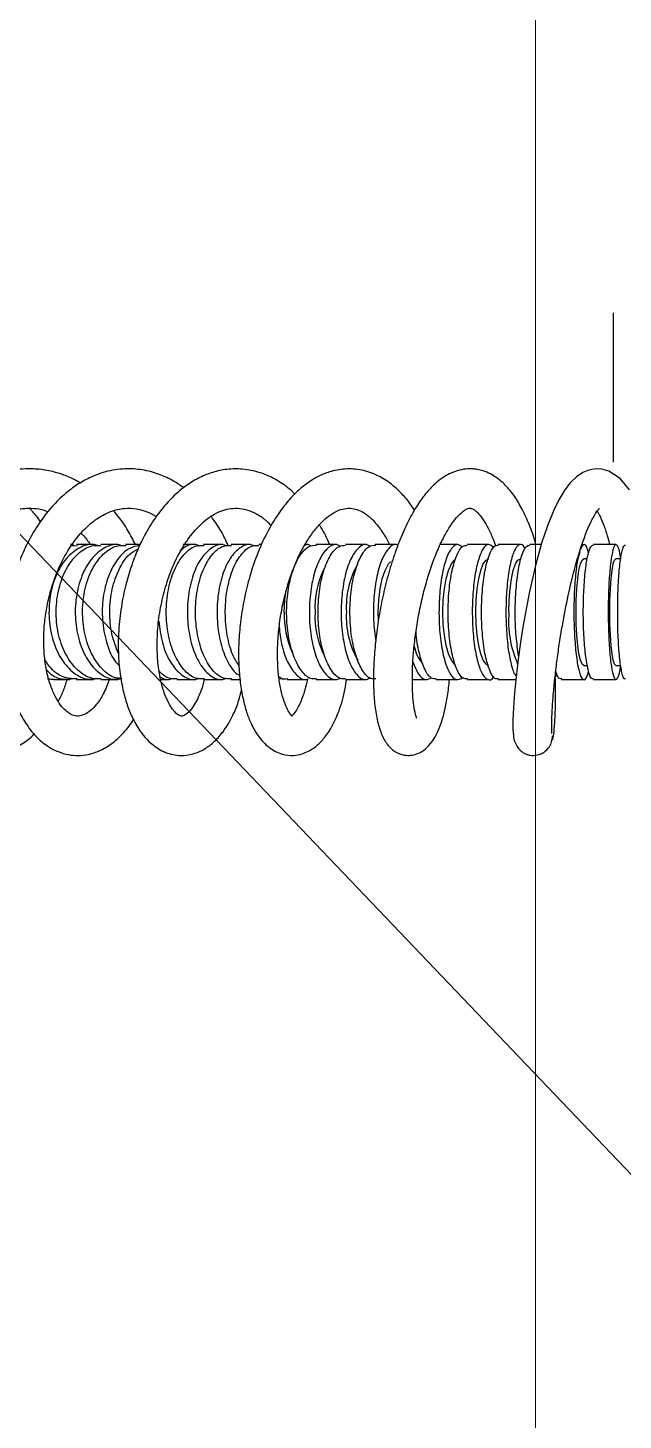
# Model space of a CAD drawing. Header units: millimetres. Extents: x 12325263 to 13848842, y -1463133 to 573208.
# Drawn here: x 12591118.4 to 12591198.1, y -825295.1 to -825108.6 of the extents above; entities that cross this region are included whole.
import ezdxf
from ezdxf.xclip import XClip

# ---------------------------------------------------------------- set-up
doc = ezdxf.new("R2010")
doc.units = ezdxf.units.MM
doc.header["$LTSCALE"] = 1000
doc.header["$XCLIPFRAME"] = 0
doc.linetypes.add('DOTE', pattern=[2.42, 2, -0.2, 0.02, -0.2])
for name, color, linetype in [('A-AXIS', 16, 'DOTE'), ('fur202301', 252, 'Continuous'), ('WALL', 5, 'Continuous'), ('WALL-SHATCH', 8, 'Continuous'), ('建筑-楼板开洞', 251, 'Continuous')]:
    doc.layers.add(name, color=color, linetype=linetype)

# ---------------------------------------------------------------- blocks, each defined once
blk = doc.blocks.new('adgshg13-A$C7F010FC0')
at = {"layer": 'WALL-SHATCH'}
h = blk.add_hatch(color=256, dxfattribs=at)
h.dxf.hatch_style = 1
h.paths.add_polyline_path([(-60384.17, -16880.9), (-763.16, 197.48), (12587.62, -13153.3), (12587.62, -157996.02), (-162964.85, -188820.43), (-171262.38, -180522.9), (-171262.38, -31310.9), (-150707.19, -10755.71), (-131860.08, -7980.9), (-99162.38, -7980.9), (-99162.38, -4980.9), (-76620.43, -4980.9), (-70107.65, -16880.9)], flags=16)
h.paths.add_polyline_path([(-60091.23, -16380.9), (-646.88, 646.88), (12987.62, -12987.62), (12987.62, -158331.9), (-163100.58, -189250.38), (-171662.38, -180688.59), (-171662.38, -31145.21), (-150777.9, -10260.73), (-131896.69, -7480.9), (-99562.38, -7480.9), (-99562.38, -4580.9), (-76365.55, -4580.9), (-69907.51, -16380.9)])
blk = doc.blocks.new('A$C4C7A72D3')
at = {"layer": 'WALL', "color": 1}
blk.add_blockref('adgshg13-A$C7F010FC0', (210433.01, 205503.57), dxfattribs=at)
blk = doc.blocks.new('qlzw')
at = {"layer": 'A-AXIS'}
blk.add_line((12457766.81, 979489.76), (12457766.81, 1082089.76), dxfattribs=at)
blk = doc.blocks.new('asdgag2019070515155847995')
for p, q in [((151.77, -300.17), (151.77, -303.2)), ((153.66, -299.53), (153.66, -300.17)), ((167.98, -300.17), (167.98, -299.52)), ((169.86, -303.2), (169.86, -300.17)), ((153.66, -304), (153.66, -304.46)), ((167.98, -304.46), (167.98, -303.99)), ((169.86, -307.47), (169.86, -304.46)), ((151.77, -310.17), (151.77, -311.72)), ((151.77, -312.96), (151.77, -315.94)), ((169.86, -315.94), (169.86, -313.49)), ((151.77, -317.17), (151.77, -320.11)), ((169.86, -320.11), (169.86, -317.17)), ((151.77, -321.34), (151.77, -323.69)), ((169.86, -324.25), (169.86, -321.34)), ((169.86, -327.48), (169.86, -325.47)), ((151.77, -329.55), (151.77, -332.39)), ((151.77, -333.58), (151.77, -336.39)), ((169.86, -336.39), (169.86, -333.58)), ((151.77, -337.55), (151.77, -340.32)), ((169.86, -340.32), (169.86, -337.55)), ((151.77, -341.47), (151.77, -341.87)), ((169.86, -344.19), (169.86, -341.47)), ((169.76, -345.25), (169.69, -344.89)), ((151.77, -347.61), (151.77, -347.99)), ((151.77, -349.1), (151.77, -351.73)), ((169.86, -351.73), (169.86, -350.54)), ((151.77, -352.81), (151.77, -355.38)), ((169.86, -355.38), (169.86, -352.81)), ((169.86, -372.38), (169.86, -370.11)), ((169.86, -375.49), (169.86, -373.3))]:
    blk.add_line(p, q)
at = {"color": 1}
for p, q in [((151.77, -356.44), (151.77, -358.11)), ((169.86, -358.95), (169.86, -356.44)), ((169.86, -361.16), (169.86, -359.99)), ((151.77, -363.98), (151.77, -365.85)), ((151.77, -366.83), (151.77, -369.16)), ((169.86, -369.16), (169.86, -366.83)), ((151.77, -370.12), (151.77, -372.38)), ((151.92, -373.06), (151.9, -372.28)), ((169.77, -376.26), (169.81, -375.84))]:
    blk.add_line(p, q, dxfattribs=at)
at = {"color": 1, "flags": 128}
blk.add_lwpolyline([(144.43, -298.35), (142.9, -299.59), (141.92, -301.11), (141.67, -302.05), (141.63, -302.81), (141.7, -303.4), (141.84, -303.93), (142.13, -304.62), (142.68, -305.44), (143.5, -306.3), (144.44, -307.03), (145.76, -307.83), (147.14, -308.5), (149.27, -309.35), (151.57, -310.12), (154.57, -310.95), (158.27, -311.79), (162.56, -312.59), (164.86, -312.95), (167.18, -313.27), (169.47, -313.54), (171.64, -313.74), (173.61, -313.89), (175.28, -313.96), (176.55, -313.96), (177.3, -313.91), (177.3, -313.91)], dxfattribs=at)
at = {"flags": 128}
for points in [[(160.82, -300.99), (159.22, -300.97), (157.71, -300.91), (156.35, -300.81), (155.22, -300.68), (154.37, -300.53), (153.84, -300.35), (153.66, -300.17)], [(167.98, -300.17), (167.8, -300.35), (167.27, -300.53), (166.41, -300.68), (165.28, -300.81), (163.92, -300.91), (162.41, -300.97), (160.82, -300.99)], [(160.82, -305.52), (159.22, -305.49), (157.71, -305.42), (156.35, -305.29), (155.22, -305.12), (154.37, -304.92), (153.84, -304.69), (153.66, -304.46)], [(167.98, -304.46), (167.8, -304.69), (167.27, -304.92), (166.41, -305.12), (165.28, -305.29), (163.92, -305.42), (162.41, -305.49), (160.82, -305.52)], [(160.82, -314.5), (159.22, -314.46), (157.71, -314.35), (156.35, -314.16), (155.22, -313.92), (154.37, -313.63), (153.84, -313.3), (153.66, -312.96)], [(160.82, -318.94), (159.22, -318.89), (157.71, -318.76), (156.35, -318.55), (155.22, -318.27), (154.37, -317.94), (153.84, -317.56), (153.66, -317.17)], [(167.98, -317.17), (167.8, -317.56), (167.27, -317.94), (166.41, -318.27), (165.28, -318.55), (163.92, -318.76), (162.41, -318.89), (160.82, -318.94)], [(160.82, -323.34), (159.22, -323.29), (157.71, -323.14), (156.35, -322.9), (155.22, -322.59), (154.37, -322.21), (153.84, -321.78), (153.78, -321.71)], [(167.87, -321.68), (167.8, -321.78), (167.27, -322.21), (166.41, -322.59), (165.28, -322.9), (163.92, -323.14), (162.41, -323.29), (160.82, -323.34)], [(161.84, -331.98), (160.82, -332), (159.22, -331.94), (157.71, -331.76), (156.35, -331.47), (155.22, -331.08), (154.37, -330.61), (154.07, -330.37)], [(160.82, -344.59), (159.22, -344.51), (158.06, -344.35)]]:
    blk.add_lwpolyline(points, dxfattribs=at)
for centre, radius, start, end in [((162.02, -300.38), 14.17, 265.1312, 293.9271), ((164.51, -322.37), 4.89, 280.14, 310.563), ((160.07, -324.92), 11.36, 240.126, 273.7684), ((161.46, -324.53), 11.75, 266.8463, 299.5486), ((160.22, -328.79), 11.68, 243.2059, 272.941), ((161.32, -328.27), 12.2, 267.6553, 295.7609), ((161.15, -332.16), 12.44, 268.4439, 294.0425)]:
    blk.add_arc(centre, radius, start, end)
for points, knots in [([(153.66, -299.54), (153.58, -299.55), (152.77, -299.64), (152, -299.88), (151.6, -300.23), (152.33, -300.58), (153.98, -300.88), (156.42, -301.1), (159.35, -301.22), (162.44, -301.21), (165.35, -301.09), (167.75, -300.87), (169.37, -300.56), (170.03, -300.22), (169.61, -299.87), (168.76, -299.63), (168.03, -299.54), (167.98, -299.54)], [0, 0, 0, 0, 0.008335, 0.084199, 0.160064, 0.235931, 0.311797, 0.387662, 0.463525, 0.539386, 0.615247, 0.691108, 0.766971, 0.842835, 0.918701, 0.994568, 1, 1, 1, 1]), ([(169.73, -298.9), (169.76, -298.96), (169.83, -299.14), (168.84, -299.42), (166.95, -299.7), (164.31, -299.89), (161.29, -299.96), (158.22, -299.92), (155.43, -299.77), (153.28, -299.51), (151.95, -299.21), (151.88, -298.99), (151.84, -298.89)], [0, 0, 0, 0, 0.054473, 0.161463, 0.268453, 0.375443, 0.482432, 0.589421, 0.696411, 0.8034, 0.91039, 1, 1, 1, 1]), ([(147.31, -302.69), (147.33, -302.68), (147.49, -302.56), (148.12, -302.23), (149.28, -301.76), (150.54, -301.34), (151.45, -301.1), (151.77, -301.01)], [0, 0, 0, 0, 0.024375, 0.272325, 0.558398, 0.84423, 1, 1, 1, 1]), ([(152.96, -303.83), (152.65, -303.91), (151.85, -304.13), (151.59, -304.53), (152.15, -304.81), (152.42, -304.94)], [0, 0, 0, 0, 0.2455445, 0.6364009, 1, 1, 1, 1]), ([(169.73, -303.17), (169.76, -303.26), (169.84, -303.5), (168.82, -303.87), (166.91, -304.23), (164.27, -304.47), (161.24, -304.57), (158.17, -304.51), (155.39, -304.31), (153.25, -303.98), (151.93, -303.58), (151.87, -303.3), (151.84, -303.17)], [0, 0, 0, 0, 0.060619, 0.166745, 0.272871, 0.378997, 0.485123, 0.591248, 0.697374, 0.803499, 0.909625, 1, 1, 1, 1]), ([(152.73, -305.03), (153.13, -305.15), (154.03, -305.39), (156.39, -305.66), (159.29, -305.81), (162.39, -305.81), (165.31, -305.65), (167.72, -305.36), (169.36, -304.97), (170, -304.53), (169.79, -304.13), (169.01, -303.92), (168.73, -303.85)], [0, 0, 0, 0, 0.088817, 0.195131, 0.301442, 0.407751, 0.514059, 0.620368, 0.72668, 0.832993, 0.939309, 1, 1, 1, 1]), ([(169.74, -307.44), (169.77, -307.55), (169.85, -307.83), (169.17, -308.09), (168.77, -308.24)], [0, 0, 0, 0, 0.392931, 1, 1, 1, 1]), ([(169.54, -308.32), (169.53, -308.3), (169.5, -308.22), (169.25, -308.15), (169.05, -308.1)], [0, 0, 0, 0, 0.224363, 1, 1, 1, 1]), ([(152.32, -312.33), (152.27, -312.35), (151.75, -312.57), (151.67, -313.05), (152.24, -313.69), (153.87, -314.26), (156.26, -314.68), (159.18, -314.91), (162.27, -314.91), (165.21, -314.7), (167.59, -314.29), (169.04, -313.87), (169.3, -313.59), (169.36, -313.52)], [0, 0, 0, 0, 0.01242, 0.118546, 0.224674, 0.330801, 0.436926, 0.543049, 0.649169, 0.755288, 0.861408, 0.96753, 1, 1, 1, 1]), ([(166.65, -313.2), (165.83, -313.32), (164.16, -313.57), (161.11, -313.69), (158.05, -313.6), (155.29, -313.3), (153.18, -312.82), (151.92, -312.26), (151.88, -311.87), (151.86, -311.7)], [0, 0, 0, 0, 0.145802, 0.293748, 0.441693, 0.589639, 0.737585, 0.885531, 1, 1, 1, 1]), ([(152.16, -316.54), (151.97, -316.78), (151.57, -317.26), (152.24, -318), (153.82, -318.65), (156.2, -319.14), (159.1, -319.41), (162.2, -319.42), (165.14, -319.18), (167.58, -318.71), (169.29, -318.07), (169.95, -317.34), (169.95, -316.79), (169.48, -316.55), (169.45, -316.53)], [0, 0, 0, 0, 0.085565, 0.176324, 0.267082, 0.357839, 0.448593, 0.539345, 0.630097, 0.720849, 0.811603, 0.902359, 0.993117, 1, 1, 1, 1]), ([(169.74, -315.9), (169.76, -316.06), (169.8, -316.47), (168.72, -317.1), (166.75, -317.68), (164.07, -318.07), (161.04, -318.21), (157.97, -318.1), (155.23, -317.75), (153.14, -317.19), (151.9, -316.54), (151.87, -316.09), (151.86, -315.89)], [0, 0, 0, 0, 0.06754, 0.173703, 0.279866, 0.386029, 0.492191, 0.598353, 0.704516, 0.810678, 0.916841, 1, 1, 1, 1]), ([(152.11, -320.76), (151.95, -320.97), (151.58, -321.47), (152.22, -322.25), (153.76, -323), (156.13, -323.56), (159.02, -323.86), (162.12, -323.89), (165.06, -323.62), (167.53, -323.1), (169.23, -322.38), (170.05, -321.54), (169.73, -320.98), (169.57, -320.71)], [0, 0, 0, 0, 0.070933, 0.163974, 0.257014, 0.350053, 0.443089, 0.536123, 0.629157, 0.722191, 0.815227, 0.908265, 1, 1, 1, 1]), ([(169.75, -320.07), (169.76, -320.26), (169.79, -320.73), (168.68, -321.45), (166.69, -322.1), (163.99, -322.53), (160.95, -322.69), (157.89, -322.56), (155.16, -322.15), (153.09, -321.51), (151.89, -320.79), (151.88, -320.29), (151.87, -320.08)], [0, 0, 0, 0, 0.070874, 0.17714, 0.283406, 0.389671, 0.495937, 0.602202, 0.708467, 0.814732, 0.920997, 1, 1, 1, 1]), ([(169.74, -324.25), (169.75, -324.45), (169.76, -324.98), (168.63, -325.77), (166.6, -326.47), (164.69, -326.87), (163.53, -326.93), (163.37, -326.94)], [0, 0, 0, 0, 0.171384, 0.433615, 0.695844, 0.958074, 1, 1, 1, 1]), ([(167.47, -327.36), (168.05, -327.13), (169.25, -326.64), (170.01, -325.76), (169.74, -325.17), (169.62, -324.89)], [0, 0, 0, 0, 0.32897, 0.685702, 1, 1, 1, 1]), ([(151.81, -329.49), (151.79, -329.51), (151.61, -329.88), (152.2, -330.61), (153.62, -331.53), (155.96, -332.24), (158.82, -332.63), (161.9, -332.7), (163.79, -332.46), (164.71, -332.34)], [0, 0, 0, 0, 0.010977, 0.176691, 0.342404, 0.508115, 0.673821, 0.839524, 1, 1, 1, 1]), ([(152.01, -333.04), (151.9, -333.26), (151.61, -333.87), (152.28, -334.86), (153.86, -335.84), (156.26, -336.58), (159.17, -336.97), (162.27, -336.99), (165.19, -336.62), (167.64, -335.9), (169.28, -334.93), (170.01, -333.93), (169.75, -333.32), (169.65, -333.09)], [0, 0, 0, 0, 0.059104, 0.156911, 0.254718, 0.352523, 0.450325, 0.548125, 0.645925, 0.743725, 0.841527, 0.939331, 1, 1, 1, 1]), ([(169.74, -332.33), (169.76, -332.57), (169.82, -333.19), (168.75, -334.14), (166.8, -335.02), (164.14, -335.62), (161.1, -335.85), (158.04, -335.69), (155.28, -335.16), (153.18, -334.32), (151.91, -333.33), (151.87, -332.64), (151.86, -332.34)], [0, 0, 0, 0, 0.065786, 0.17199, 0.278194, 0.384398, 0.490602, 0.596805, 0.703009, 0.809213, 0.915416, 1, 1, 1, 1]), ([(152, -337.02), (151.9, -337.24), (151.61, -337.87), (152.27, -338.92), (153.83, -339.99), (156.23, -340.79), (159.13, -341.23), (162.23, -341.25), (165.16, -340.85), (167.62, -340.08), (169.26, -339.03), (170, -337.98), (169.76, -337.35), (169.67, -337.12)], [0, 0, 0, 0, 0.0542607, 0.1532339, 0.2522065, 0.3511772, 0.4501454, 0.5491116, 0.648077, 0.747043, 0.8460109, 0.9449812, 1, 1, 1, 1]), ([(169.74, -336.37), (169.75, -336.61), (169.8, -337.27), (168.73, -338.28), (166.77, -339.24), (164.1, -339.88), (161.07, -340.12), (158, -339.95), (155.25, -339.37), (153.16, -338.45), (151.92, -337.41), (151.88, -336.68), (151.87, -336.38)], [0, 0, 0, 0, 0.063501, 0.170601, 0.2777, 0.3848, 0.491898, 0.598997, 0.706096, 0.813195, 0.920294, 1, 1, 1, 1]), ([(151.77, -338.5), (151.75, -338.51), (150.91, -338.83), (150.02, -339.3), (149.24, -339.81), (149.13, -339.88)], [0, 0, 0, 0, 0.022252, 0.869399, 1, 1, 1, 1]), ([(151.98, -340.94), (151.86, -341.16), (151.67, -341.47), (151.85, -341.78), (151.91, -341.87)], [0, 0, 0, 0, 0.704472, 1, 1, 1, 1]), ([(169.74, -340.26), (169.76, -340.54), (169.8, -341.27), (168.71, -342.37), (166.74, -343.4), (164.06, -344.08), (161.02, -344.34), (157.96, -344.14), (155.22, -343.51), (153.13, -342.53), (151.9, -341.38), (151.87, -340.59), (151.86, -340.25)], [0, 0, 0, 0, 0.067264, 0.1735464, 0.2798287, 0.3861106, 0.4923924, 0.5986739, 0.7049554, 0.8112371, 0.9175191, 1, 1, 1, 1]), ([(162.84, -345.27), (163.59, -345.18), (165.33, -344.98), (167.59, -344.19), (169.22, -343.07), (169.96, -342.07), (169.79, -341.52), (169.76, -341.4)], [0, 0, 0, 0, 0.190023, 0.438091, 0.686163, 0.934242, 1, 1, 1, 1]), ([(169.74, -344.11), (169.81, -344.43), (169.88, -344.85), (169.53, -345.22), (169.45, -345.31)], [0, 0, 0, 0, 0.764868, 1, 1, 1, 1]), ([(151.96, -348.58), (151.88, -348.79), (151.61, -349.49), (152.23, -350.71), (153.74, -352.03), (156.12, -353.03), (159, -353.58), (162.09, -353.62), (165.06, -353.16), (167.47, -352.23), (168.93, -351.29), (169.21, -350.67), (169.27, -350.55)], [0, 0, 0, 0, 0.048167, 0.163434, 0.2787, 0.393964, 0.509225, 0.624484, 0.739742, 0.855001, 0.970261, 1, 1, 1, 1]), ([(167.96, -350.66), (167.52, -350.94), (166.46, -351.62), (163.96, -352.28), (160.94, -352.56), (157.88, -352.32), (155.14, -351.59), (153.09, -350.46), (151.9, -349.2), (151.89, -348.34), (151.88, -347.99)], [0, 0, 0, 0, 0.095254, 0.230413, 0.365571, 0.50073, 0.635889, 0.771047, 0.906206, 1, 1, 1, 1]), ([(151.93, -352.07), (151.26, -352.38), (149.84, -353.03), (148.65, -353.89), (148.02, -354.34)], [0, 0, 0, 0, 0.470275, 1, 1, 1, 1]), ([(151.95, -352.29), (151.88, -352.49), (151.61, -353.21), (152.22, -354.49), (153.71, -355.89), (156.07, -356.95), (158.95, -357.54), (162.05, -357.6), (165, -357.11), (167.49, -356.14), (169.18, -354.8), (169.98, -353.46), (169.76, -352.63), (169.69, -352.34)], [0, 0, 0, 0, 0.038581, 0.139161, 0.239741, 0.340318, 0.440894, 0.541467, 0.642039, 0.742612, 0.843186, 0.943763, 1, 1, 1, 1]), ([(169.75, -351.66), (169.76, -352.02), (169.78, -352.92), (168.64, -354.26), (166.63, -355.48), (163.93, -356.27), (160.88, -356.56), (157.83, -356.3), (155.1, -355.52), (153.06, -354.32), (151.87, -352.95), (151.88, -352.03), (151.88, -351.64)], [0, 0, 0, 0, 0.071686, 0.178046, 0.284406, 0.390765, 0.497125, 0.603484, 0.709843, 0.816202, 0.922562, 1, 1, 1, 1]), ([(169.75, -355.28), (169.76, -355.68), (169.77, -356.64), (168.62, -358.07), (166.59, -359.35), (163.88, -360.18), (160.83, -360.47), (157.78, -360.19), (155.06, -359.36), (153.03, -358.09), (151.87, -356.66), (151.88, -355.69), (151.88, -355.29)], [0, 0, 0, 0, 0.075317, 0.181431, 0.287544, 0.393658, 0.499771, 0.605884, 0.711997, 0.81811, 0.924223, 1, 1, 1, 1]), ([(162.01, -361.39), (162.99, -361.26), (164.97, -361.01), (167.45, -359.97), (169.16, -358.57), (169.97, -357.15), (169.77, -356.27), (169.69, -355.95)], [0, 0, 0, 0, 0.216474, 0.435963, 0.655455, 0.874953, 1, 1, 1, 1]), ([(151.91, -363.94), (151.99, -364.39), (152.18, -365.46), (153.64, -366.95), (155.93, -368.2), (158.79, -368.92), (161.89, -369.02), (164.83, -368.47), (166.99, -367.63), (167.78, -366.88), (168.03, -366.64)], [0, 0, 0, 0, 0.102115, 0.24139, 0.380663, 0.519931, 0.659197, 0.798462, 0.937727, 1, 1, 1, 1]), ([(166.37, -366.78), (165.51, -367.11), (163.8, -367.77), (160.72, -368.04), (157.67, -367.71), (155.01, -366.77), (153.1, -365.53), (152.56, -364.55), (152.34, -364.15)], [0, 0, 0, 0, 0.17475, 0.351228, 0.527706, 0.704184, 0.880662, 1, 1, 1, 1]), ([(151.92, -366.27), (151.86, -366.45), (151.6, -367.25), (152.15, -368.74), (153.57, -370.45), (155.89, -371.76), (158.74, -372.52), (161.83, -372.64), (164.8, -372.1), (167.34, -370.96), (169.09, -369.37), (169.95, -367.73), (169.77, -366.71), (169.7, -366.33)], [0, 0, 0, 0, 0.0280913, 0.1293959, 0.2307003, 0.3320028, 0.4333029, 0.5346007, 0.6358975, 0.7371947, 0.8384938, 0.9397953, 1, 1, 1, 1]), ([(169.69, -366.44), (169.68, -366.7), (169.64, -367.59), (168.51, -369.02), (166.47, -370.47), (163.72, -371.39), (160.66, -371.69), (157.62, -371.33), (154.93, -370.35), (152.95, -368.86), (151.84, -367.24), (151.88, -366.17), (151.89, -365.74)], [0, 0, 0, 0, 0.043482, 0.153907, 0.264332, 0.374757, 0.485181, 0.595605, 0.706029, 0.816454, 0.926878, 1, 1, 1, 1]), ([(169.77, -369.09), (169.76, -369.6), (169.73, -370.78), (168.5, -372.5), (166.41, -373.99), (163.67, -374.94), (160.6, -375.23), (157.57, -374.84), (154.89, -373.81), (152.92, -372.26), (151.84, -370.61), (151.88, -369.53), (151.9, -369.13)], [0, 0, 0, 0, 0.081113, 0.187921, 0.294729, 0.401537, 0.508344, 0.615152, 0.721959, 0.828766, 0.935574, 1, 1, 1, 1]), ([(151.91, -369.53), (151.86, -369.7), (151.59, -370.53), (152.13, -372.06), (153.53, -373.85), (155.84, -375.23), (158.68, -376.03), (161.77, -376.16), (164.75, -375.61), (167.3, -374.44), (169.07, -372.79), (169.94, -371.09), (169.77, -370.02), (169.71, -369.62)], [0, 0, 0, 0, 0.026061, 0.127517, 0.228972, 0.330426, 0.431878, 0.533327, 0.634775, 0.736223, 0.837673, 0.939126, 1, 1, 1, 1]), ([(169.77, -372.31), (169.75, -372.85), (169.7, -374.08), (168.74, -375.61), (167.63, -376.35), (167.25, -376.6)], [0, 0, 0, 0, 0.336278, 0.771526, 1, 1, 1, 1]), ([(168.56, -376.39), (168.68, -376.28), (169.42, -375.62), (169.91, -374.34), (169.76, -373.23), (169.71, -372.82)], [0, 0, 0, 0, 0.108748, 0.664247, 1, 1, 1, 1])]:
    blk.add_open_spline(points, degree=3, knots=knots)
at = {"color": 1}
for points, knots in [([(177.05, -308.74), (176.8, -308.75), (176.33, -308.79), (174.93, -308.76), (173.18, -308.67), (171.14, -308.5), (168.93, -308.27), (166.64, -307.98), (164.36, -307.64), (161.5, -307.16), (158.21, -306.51), (154.84, -305.69), (152.24, -304.91), (150.35, -304.24), (149.07, -303.69), (147.89, -303.09), (147.2, -302.64), (146.92, -302.39), (146.9, -302.41), (146.9, -302.41)], [0, 0, 0, 0, 0.071106, 0.139226, 0.204356, 0.266497, 0.325646, 0.381807, 0.434978, 0.485166, 0.576431, 0.655931, 0.723754, 0.780028, 0.824897, 0.858942, 0.927463, 0.978114, 1, 1, 1, 1]), ([(177.83, -308.73), (177.87, -308.71), (178, -308.65), (177.25, -308.5), (175.78, -308.36), (173.75, -308.27), (171.58, -308.24), (169.99, -308.28), (169.3, -308.3)], [0, 0, 0, 0, 0.08581, 0.303414, 0.506087, 0.693859, 0.866729, 1, 1, 1, 1]), ([(176.81, -313.94), (177.14, -313.92), (177.77, -313.89), (178.73, -313.52), (179.46, -312.92), (179.81, -312.29), (179.93, -311.91), (180.03, -311.43), (180.02, -310.9), (179.83, -310.26), (179.52, -309.66), (178.96, -309.11), (178.18, -308.73), (177.66, -308.69), (177.39, -308.66)], [0, 0, 0, 0, 0.119267, 0.224044, 0.387879, 0.494021, 0.526989, 0.548283, 0.64764, 0.68322, 0.744452, 0.847596, 0.918044, 1, 1, 1, 1]), ([(151.77, -310.88), (151.5, -310.95), (150.36, -311.28), (148.58, -311.97), (146.55, -312.95), (144.86, -314.03), (143.37, -315.33), (142.38, -316.72), (141.9, -317.89), (141.71, -318.66), (141.62, -319.37), (141.62, -320.16), (141.78, -321.21), (142.33, -322.7), (143.46, -324.31), (144.99, -325.72), (146.7, -326.93), (148.75, -328.07), (151.13, -329.13), (153.77, -330.09), (156.59, -330.9), (159.48, -331.57), (162.37, -332.08), (165.18, -332.42), (167.86, -332.62), (170.41, -332.66), (172.82, -332.54), (175.05, -332.22), (176.86, -331.73), (178.31, -331.02), (179.35, -330.06), (179.86, -329.08), (180.01, -328.24), (180.01, -327.54), (179.83, -326.8), (179.35, -325.87), (178.52, -325.01), (177.58, -324.39), (176.27, -323.75), (174.45, -323.16), (172.05, -322.69), (170.6, -322.54), (169.86, -322.46)], [0, 0, 0, 0, 0.009485, 0.039778, 0.068927, 0.096476, 0.125136, 0.15655, 0.174207, 0.187607, 0.197227, 0.210001, 0.228256, 0.251907, 0.28639, 0.314447, 0.342345, 0.371926, 0.402686, 0.433464, 0.464251, 0.49503, 0.525413, 0.55537, 0.584966, 0.614774, 0.645729, 0.677984, 0.711458, 0.742062, 0.768059, 0.789648, 0.799061, 0.809131, 0.824541, 0.843576, 0.86574, 0.883664, 0.898683, 0.946623, 0.972802, 1, 1, 1, 1]), ([(174.98, -326.91), (174.98, -326.9), (174.99, -326.84), (174.5, -327.03), (173.41, -327.23), (171.88, -327.39), (170.07, -327.45), (168.05, -327.41), (165.88, -327.26), (163.61, -326.99), (161.25, -326.61), (158.88, -326.11), (156.56, -325.49), (154.37, -324.79), (152.38, -324.01), (150.63, -323.17), (149.22, -322.34), (148.16, -321.55), (147.45, -320.84), (147.12, -320.38), (146.94, -320.06), (146.89, -319.77), (146.9, -319.59), (146.97, -319.35), (147.17, -319.04), (147.6, -318.58), (148.43, -317.92), (149.57, -317.27), (150.77, -316.71), (151.67, -316.39), (151.98, -316.28)], [0, 0, 0, 0, 0.0131183, 0.0539711, 0.1001419, 0.1448322, 0.1877212, 0.2286404, 0.2683657, 0.3085124, 0.3490541, 0.3899096, 0.4308893, 0.4717222, 0.5123349, 0.552623, 0.5912613, 0.6276028, 0.6634682, 0.6978886, 0.7337538, 0.7595515, 0.7762718, 0.7970208, 0.8333138, 0.8704258, 0.9048935, 0.9411674, 0.9796673, 1, 1, 1, 1]), ([(147.16, -327.14), (146.85, -327.35), (146, -327.9), (144.82, -328.94), (143.53, -330.35), (142.42, -332.12), (141.7, -334.21), (141.55, -336.37), (141.93, -338.37), (142.79, -340.47), (144.08, -342.32), (145.96, -344.14), (147.96, -345.65), (150.54, -347.14), (153.55, -348.44), (156.68, -349.42), (159.66, -350.09), (162.5, -350.51), (165.23, -350.71), (167.84, -350.7), (170.25, -350.5), (172.38, -350.14), (174.21, -349.65), (175.86, -349.01), (177.58, -348.03), (179.03, -346.67), (179.9, -345.02), (180.07, -343.44), (179.85, -342.26), (179.43, -341.24), (178.78, -340.28), (177.73, -339.22), (176.17, -338.15), (173.96, -337.17), (171.8, -336.51), (170.27, -336.31), (169.86, -336.26)], [0, 0, 0, 0, 0.014233, 0.039099, 0.063901, 0.093851, 0.128075, 0.163668, 0.194934, 0.217533, 0.263368, 0.290469, 0.322115, 0.358206, 0.396688, 0.43239, 0.465167, 0.495566, 0.525709, 0.555886, 0.58592, 0.614212, 0.640476, 0.665207, 0.694965, 0.732057, 0.767387, 0.794526, 0.814765, 0.83148, 0.852518, 0.878128, 0.908683, 0.944419, 0.985358, 1, 1, 1, 1]), ([(174.72, -343.53), (174.71, -343.53), (174.69, -343.54), (174.47, -343.78), (173.91, -344.13), (172.89, -344.59), (171.39, -345.02), (169.59, -345.33), (167.52, -345.49), (165.27, -345.49), (162.9, -345.31), (160.53, -344.94), (158.23, -344.42), (156.06, -343.77), (154.05, -342.99), (152.26, -342.12), (150.69, -341.16), (149.35, -340.14), (148.28, -339.09), (147.49, -338.02), (147.04, -337.01), (146.86, -336.05), (146.97, -335.06), (147.31, -334.2), (147.93, -333.27), (148.94, -332.26), (150.24, -331.29), (151.29, -330.73), (151.77, -330.47)], [0, 0, 0, 0, 0.016851, 0.051569, 0.093489, 0.135403, 0.17712, 0.218967, 0.260953, 0.302965, 0.344717, 0.385562, 0.425427, 0.464232, 0.502188, 0.539462, 0.57602, 0.612979, 0.650884, 0.689859, 0.730597, 0.773026, 0.811911, 0.846184, 0.882984, 0.924124, 0.965434, 1, 1, 1, 1]), ([(169.86, -341.49), (170.32, -341.6), (171.21, -341.79), (172.35, -342.17), (173.27, -342.57), (174, -342.97), (174.55, -343.42), (174.7, -343.59), (174.74, -343.56), (174.74, -343.55), (174.74, -343.54)], [0, 0, 0, 0, 0.126627, 0.243915, 0.369681, 0.506844, 0.654939, 0.817111, 0.983045, 1, 1, 1, 1]), ([(145, -343.15), (144.89, -343.27), (144.43, -343.72), (143.69, -344.7), (142.79, -346.14), (142.02, -347.99), (141.6, -350.07), (141.63, -352.2), (142.03, -354.12), (142.74, -355.9), (143.84, -357.75), (145.48, -359.7), (147.69, -361.57), (150.04, -363.06), (152.24, -364.14), (154.45, -365.01), (156.92, -365.77), (159.79, -366.39), (162.96, -366.78), (166.14, -366.85), (169.02, -366.61), (171.41, -366.16), (173.42, -365.58), (175.26, -364.81), (177.03, -363.74), (178.58, -362.34), (179.72, -360.5), (180.11, -358.56), (179.9, -356.95), (179.35, -355.55), (178.54, -354.32), (177.37, -353.14), (175.94, -352.12), (174.36, -351.31), (172.86, -350.69), (171.73, -350.41), (171.28, -350.29)], [0, 0, 0, 0, 0.006474, 0.026013, 0.050288, 0.077447, 0.113236, 0.144376, 0.172558, 0.19899, 0.226089, 0.262868, 0.303435, 0.337322, 0.364603, 0.390314, 0.419729, 0.452844, 0.48968, 0.52863, 0.564161, 0.595853, 0.623736, 0.651412, 0.683192, 0.718979, 0.756534, 0.7942, 0.824344, 0.846815, 0.871875, 0.901362, 0.929627, 0.953914, 0.98163, 1, 1, 1, 1]), ([(169.85, -355.29), (170.09, -355.35), (170.87, -355.53), (171.92, -355.94), (173.02, -356.49), (173.94, -357.1), (174.55, -357.72), (174.76, -358.22), (174.73, -358.52), (174.54, -358.92), (173.83, -359.57), (172.94, -360.11), (171.64, -360.68), (169.85, -361.18), (167.63, -361.53), (165.07, -361.64), (162.32, -361.49), (159.5, -361.04), (156.8, -360.32), (154.43, -359.41), (152.54, -358.45), (151.14, -357.55), (150.04, -356.69), (148.77, -355.51), (147.47, -353.8), (146.78, -351.65), (146.96, -349.76), (147.66, -348.22), (148.34, -347.19), (149, -346.57), (149.25, -346.33)], [0, 0, 0, 0, 0.013373, 0.04266, 0.069194, 0.099417, 0.1457, 0.186603, 0.220031, 0.272526, 0.300654, 0.331449, 0.365243, 0.402084, 0.441626, 0.481861, 0.522402, 0.563165, 0.604037, 0.642107, 0.674445, 0.701138, 0.72303, 0.745903, 0.797368, 0.8556, 0.918683, 0.948076, 0.979688, 1, 1, 1, 1]), ([(151.94, -355.92), (151.87, -356.11), (151.62, -356.85), (151.9, -357.78), (152.53, -358.36), (152.64, -358.46)], [0, 0, 0, 0, 0.225344, 0.864123, 1, 1, 1, 1]), ([(144.17, -358.02), (143.85, -358.48), (143.16, -359.5), (142.33, -361.26), (141.74, -363.34), (141.54, -365.68), (141.86, -368.18), (142.67, -370.44), (143.74, -372.34), (145.01, -374.03), (146.77, -375.83), (149.1, -377.6), (151.75, -379.11), (154.46, -380.25), (157.16, -381.09), (159.89, -381.66), (162.69, -381.98), (165.53, -382.03), (168.32, -381.8), (171.01, -381.27), (173.51, -380.42), (175.72, -379.26), (177.49, -377.89), (178.74, -376.4), (179.53, -374.93), (179.94, -373.52), (180.05, -372.16), (179.9, -370.74), (179.4, -369.21), (178.48, -367.63), (177.13, -366.19), (176.01, -365.23), (175.26, -364.83), (175.19, -364.79)], [0, 0, 0, 0, 0.024248, 0.053061, 0.085523, 0.121381, 0.16095, 0.199635, 0.22734, 0.254383, 0.289681, 0.330494, 0.369152, 0.405232, 0.438857, 0.472215, 0.506534, 0.541855, 0.57818, 0.615132, 0.652699, 0.690965, 0.729059, 0.763041, 0.792377, 0.818301, 0.842074, 0.86695, 0.896336, 0.928473, 0.961612, 0.99618, 1, 1, 1, 1]), ([(169.75, -358.9), (169.77, -359.32), (169.8, -360.17), (169.13, -360.92), (168.79, -361.3)], [0, 0, 0, 0, 0.492069, 1, 1, 1, 1]), ([(169.49, -361.19), (169.63, -360.97), (169.96, -360.41), (169.79, -359.83), (169.69, -359.49)], [0, 0, 0, 0, 0.4100056, 1, 1, 1, 1]), ([(169.86, -368), (170.52, -368.26), (171.83, -368.76), (173.18, -369.68), (174.04, -370.52), (174.49, -371.21), (174.74, -371.88), (174.76, -372.6), (174.44, -373.37), (173.72, -374.18), (172.79, -374.89), (171.49, -375.57), (169.83, -376.16), (167.84, -376.58), (165.62, -376.8), (163.32, -376.78), (161.07, -376.55), (158.93, -376.13), (156.86, -375.54), (154.78, -374.74), (152.68, -373.65), (150.75, -372.32), (149.29, -370.94), (148.36, -369.76), (147.76, -368.78), (147.3, -367.78), (146.96, -366.57), (146.83, -365.11), (147.12, -363.57), (147.55, -362.43), (147.95, -361.84), (148.04, -361.73)], [0, 0, 0, 0, 0.042377, 0.083493, 0.119475, 0.150429, 0.177017, 0.222266, 0.275501, 0.306574, 0.340594, 0.376156, 0.412641, 0.45002, 0.488088, 0.524789, 0.559461, 0.592054, 0.623062, 0.656921, 0.694518, 0.735707, 0.774658, 0.802711, 0.823429, 0.848042, 0.877596, 0.913481, 0.954945, 0.990971, 1, 1, 1, 1]), ([(151.77, -364.51), (151.13, -364.83), (149.83, -365.49), (148.34, -366.5), (147.52, -367.21), (147.24, -367.44)], [0, 0, 0, 0, 0.388221, 0.793074, 1, 1, 1, 1]), ([(150.28, -371.79), (150.34, -371.71), (150.73, -371.25), (151.3, -370.87), (151.77, -370.55)], [0, 0, 0, 0, 0.169071, 1, 1, 1, 1]), ([(143.53, -371.88), (143.37, -372.15), (142.9, -372.92), (142.3, -374.42), (141.78, -376.34), (141.59, -378.27), (141.66, -380.15), (141.98, -382.05), (142.61, -383.98), (143.43, -385.65), (144.22, -386.9), (145.07, -388.06), (146.17, -389.34), (147.78, -390.85), (149.85, -392.38), (152.35, -393.8), (155.21, -394.99), (158.38, -395.89), (161.67, -396.38), (164.87, -396.46), (167.79, -396.16), (170.37, -395.57), (172.61, -394.75), (174.52, -393.76), (176.15, -392.6), (177.6, -391.21), (178.84, -389.5), (179.68, -387.58), (180.05, -385.62), (180, -383.77), (179.58, -381.93), (178.75, -380.14), (177.92, -378.83), (177.26, -378.19), (177.13, -378.07)], [0, 0, 0, 0, 0.01388, 0.039378, 0.071612, 0.102834, 0.127054, 0.156545, 0.189391, 0.216614, 0.237056, 0.251937, 0.277045, 0.307419, 0.342302, 0.379624, 0.419266, 0.461252, 0.504925, 0.546643, 0.585898, 0.622728, 0.65719, 0.689674, 0.720307, 0.751107, 0.787206, 0.825781, 0.859451, 0.890994, 0.922978, 0.956402, 0.991542, 1, 1, 1, 1]), ([(151.91, -372.7), (151.83, -372.86), (151.74, -373.02), (151.78, -373.19), (151.78, -373.19)], [0, 0, 0, 0, 0.981813, 1, 1, 1, 1]), ([(172.78, -374.85), (172.34, -374.61), (171.44, -374.12), (170.39, -373.81), (169.86, -373.65)], [0, 0, 0, 0, 0.489592, 1, 1, 1, 1]), ([(172.37, -380.74), (172.71, -381.04), (173.41, -381.65), (174.28, -382.87), (174.71, -384.01), (174.76, -385.09), (174.63, -385.91), (174.27, -386.81), (173.61, -387.76), (172.6, -388.72), (171.22, -389.6), (169.53, -390.34), (167.53, -390.88), (165.29, -391.18), (162.87, -391.2), (160.35, -390.93), (157.8, -390.33), (155.34, -389.41), (153.11, -388.24), (151.23, -386.89), (149.75, -385.49), (148.65, -384.12), (147.67, -382.45), (147.14, -380.95), (146.91, -379.51), (146.88, -378.38), (146.99, -377.21), (147.25, -376.48), (147.36, -376.18)], [0, 0, 0, 0, 0.035, 0.07101, 0.13522, 0.163847, 0.194847, 0.23131, 0.270459, 0.310307, 0.350811, 0.391881, 0.433483, 0.47557, 0.5183, 0.561789, 0.605967, 0.650768, 0.695257, 0.736916, 0.775585, 0.810997, 0.841955, 0.897415, 0.918365, 0.94571, 0.977902, 1, 1, 1, 1]), ([(169.8, -375.37), (169.83, -375.48), (169.9, -375.73), (169.79, -375.99), (169.73, -376.14)], [0, 0, 0, 0, 0.399477, 1, 1, 1, 1]), ([(148.71, -377.21), (148.17, -377.59), (147.53, -378.04), (147, -378.61), (146.91, -378.71)], [0, 0, 0, 0, 0.824255, 1, 1, 1, 1])]:
    blk.add_open_spline(points, degree=3, knots=knots, dxfattribs=at)
blk = doc.blocks.new('asdgag2019061010022327052')
at = {"color": 1, "lineweight": 0}
for p, q in [((898.01, -272.43), (1212.33, -572.4)), ((1216.2, -310.93), (779.63, -310.93))]:
    blk.add_line(p, q, dxfattribs=at)
blk = doc.blocks.new('sdfgsdffhg')
at = {"layer": 'fur202301', "xscale": -1, "rotation": 270}
blk.add_blockref('asdgag2019061010022327052', (10413.42, 47869.65, 0), dxfattribs=at)
at = {"layer": 'fur202301', "rotation": 270}
blk.add_blockref('asdgag2019070515155847995', (10413.42, 49030.75, 0), dxfattribs=at)

msp = doc.modelspace()

# ---------------------------------------------------------------- block references
ref = msp.add_blockref('A$C4C7A72D3', (12385714.85, -906209.52), dxfattribs=dict(rotation=350.041249254255))
XClip(ref).set_block_clipping_path([(223442.8584877662, 85923.1187333744), (220542.7961432356, 85923.1422391906), (220542.8579492103, 89292.823275506), (211526.9150355905, 89292.8101311298), (210631.4331447985, 94392.8080583527), (206113.3685902953, 94392.8025418455), (206001.4315187763, 95030.3127344656), (204376.2826588508, 94744.9613686837), (203364.4570056833, 100506.9030052917), (197947.3947122637, 99555.7482674252), (192482.3428474721, 130679.4765393781), (190118.7804593667, 130264.4504016289), (191623.4071957469, 121695.6427078634), (177046.6486519482, 119136.2011700841), (175707.6223907359, 126760.8483765714), (173902.988371335, 128026.4039125028), (169528.3854461554, 127258.2903269802), (169070.0967394859, 129868.3614864857), (163308.2517458182, 128856.6693391807), (163766.52659606, 126246.6171700556), (159679.1795131005, 125528.9180921423), (170669.6888374612, 62935.797914044), (167222.1989369914, 62330.4650948944), (167939.7759490944, 58243.6808593175), (171386.9528796654, 58848.2912487988), (172857.0656793863, 50477.0032648193), (165962.5026008021, 49266.4230898353), (168037.7813034765, 37447.1796448426), (140649.9584970828, 32638.2390106404), (115387.9799239188, 28202.5781787895), (95598.7254695911, 140907.4332163476), (226939.476109907, 163968.8668500402), (240128.6952811591, 88852.8973128139)])

# ---------------------------------------------------------------- next in the draw order: hatches: boundary and pattern name
at = {"layer": '建筑-楼板开洞'}
h = msp.add_hatch(dxfattribs=at)
h.set_pattern_fill('DASH', color=256, scale=500)
h.set_pattern_definition([(0, (0, 0), (476.25, 476.25), [476.25, -476.25])])
h.paths.add_polyline_path([(12597696.74, -842386.79), (12590696.81, -842386.9), (12590697.07, -843986.79), (12595796.81, -843986.85), (12595797.07, -849736.85), (12588796.81, -849736.79), (12588796.81, -851936.79), (12564896.81, -851936.79), (12564896.81, -816186.79), (12568846.81, -816186.79), (12568846.81, -816040), (12568846.81, -807536.79), (12574696.83, -807536.8), (12574696.77, -810386.79), (12575896.81, -810386.79), (12579055.23, -810386.78), (12580496.91, -811828.21), (12580696.91, -819086.85), (12595696.92, -819086.72), (12595696.9, -812786.79), (12597696.66, -812786.79)])

# ---------------------------------------------------------------- next in the draw order: block references
at = {"color": 2}
msp.add_blockref('qlzw', (133430, -1881876.54), dxfattribs=at)

# ---------------------------------------------------------------- next in the draw order: block references
msp.add_blockref('sdfgsdffhg', (12581083.9, -874056.8, 0))

doc.saveas('drawing.dxf')
